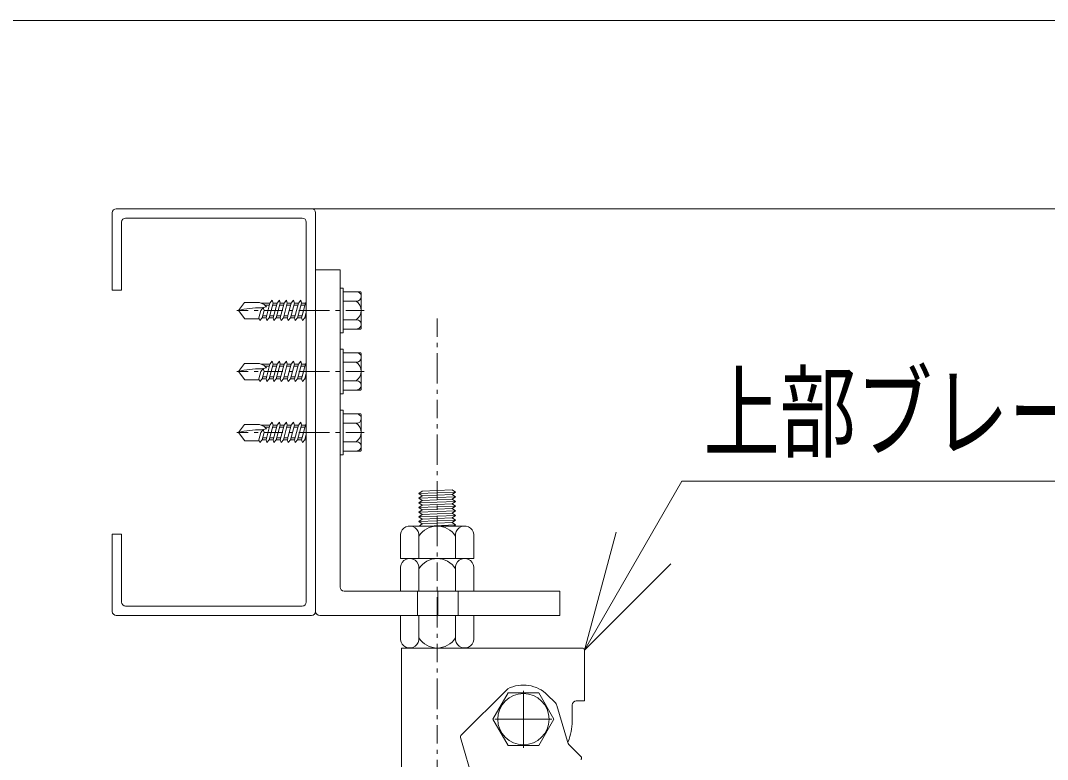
# Model space of a CAD drawing. Units: millimetres, scale not verified. Extents: x -205 to 205, y -142 to 143.
# Drawn here: x -56.75 to -31.51, y 124.45 to 142.62 of the extents above; entities that cross this region are included whole.
import ezdxf
from ezdxf.enums import TextEntityAlignment as Align

# ---------------------------------------------------------------- set-up
doc = ezdxf.new("R2010")
doc.units = ezdxf.units.MM
doc.header["$LTSCALE"] = 0.25
doc.linetypes.add('USER1', pattern=[7.8, 1.8, -0.6, 0.3, -0.6, 3, -0.6, 0.3, -0.6])
for name, color, linetype, lineweight in [('1-1_1-0 断面', 7, 'Continuous', 18), ('1-3_1-2 文字', 7, 'Continuous', 18), ('F-1_F-0 図枠', 7, 'Continuous', 18)]:
    doc.layers.add(name, color=color, linetype=linetype, lineweight=lineweight)
doc.styles.add('ＭＳ ゴシック', font='')
doc.styles.get('ＭＳ ゴシック').set_extended_font_data('MS Gothic')

msp = doc.modelspace()

# ---------------------------------------------------------------- linework, layer by layer
at = {"layer": '1-1_1-0 断面'}
for p, q in [((-54.4936, 137.8878), (-54.4936, 135.9878)), ((-54.3936, 137.9878), (-49.5936, 137.9878)), ((-53.6225, 137.9878), (198.7027, 137.9878)), ((-49.4936, 137.8878), (-49.4936, 128.0878)), ((-54.2636, 137.6578), (-54.2636, 135.9878)), ((-49.8236, 137.7578), (-54.1636, 137.7578)), ((-49.7236, 128.3178), (-49.7236, 137.6578)), ((-49.4936, 128.0878), (-49.4936, 136.4878)), ((-49.4936, 136.4878), (-48.8936, 136.4878)), ((-49.4936, 136.4878), (-48.8936, 136.4878)), ((-49.4936, 136.4878), (-48.8936, 136.4878)), ((-48.8936, 128.6878), (-48.8936, 136.4878)), ((-54.4936, 135.9878), (-54.2636, 135.9878)), ((-54.4936, 129.9878), (-54.2636, 129.9878)), ((-54.4936, 128.0878), (-54.4936, 129.9878)), ((-54.2636, 128.3178), (-54.2636, 129.9878)), ((-47.1816, 130.1878), (-45.8316, 130.1878)), ((-47.4066, 129.9853), (-47.4066, 129.3878)), ((-46.9566, 129.9378), (-46.9566, 129.3878)), ((-46.0566, 129.9378), (-46.0566, 129.3878)), ((-45.6066, 129.9853), (-45.6066, 129.3878)), ((-47.4066, 129.3878), (-47.1816, 129.3878)), ((-47.1816, 129.3878), (-45.8316, 129.3878)), ((-45.8316, 129.3878), (-45.6066, 129.3878)), ((-47.4066, 129.1853), (-47.4066, 128.5878)), ((-46.9566, 129.1378), (-46.9566, 128.5878)), ((-46.0566, 129.1378), (-46.0566, 128.5878)), ((-45.6066, 129.1853), (-45.6066, 128.5878)), ((-47.4066, 128.5878), (-45.6066, 128.5878)), ((-46.9936, 128.5878), (-46.9936, 127.9878)), ((-46.4936, 128.5878), (-46.4936, 127.9878)), ((-46.4936, 128.5878), (-46.4936, 127.9878)), ((-46.4936, 128.5878), (-46.4936, 127.9878)), ((-45.9936, 128.5878), (-45.9936, 127.9878)), ((-43.4936, 128.5878), (-43.4936, 127.9878)), ((-43.4936, 128.5878), (-43.4936, 127.9878)), ((-54.3936, 127.9878), (-51.9176, 127.9878)), ((-54.1636, 128.2178), (-49.8236, 128.2178)), ((-51.9176, 127.9878), (-49.5936, 127.9878)), ((-49.3936, 127.9878), (-43.4936, 127.9878)), ((-47.4066, 127.3903), (-47.4066, 127.9878)), ((-46.9566, 127.4378), (-46.9566, 127.9878)), ((-46.0566, 127.4378), (-46.0566, 127.9878)), ((-45.6066, 127.3903), (-45.6066, 127.9878)), ((-47.3866, 127.1878), (-42.9366, 127.1878)), ((-47.2066, 127.1878), (-45.8066, 127.1878)), ((-47.1816, 127.1878), (-45.8316, 127.1878)), ((-47.1816, 127.1878), (-45.8316, 127.1878)), ((-42.8866, 127.1378), (-42.8866, 125.8878)), ((-45.9212, 125.0345), (-44.7711, 126.1846)), ((-44.7618, 126.0878), (-45.1371, 125.4378)), ((-44.0113, 126.0878), (-44.7618, 126.0878)), ((-44.3866, 126.1378), (-44.3866, 124.7378)), ((-43.636, 125.4378), (-44.0113, 126.0878)), ((-43.7926, 126.0318), (-43.6165, 125.8556)), ((-43.3049, 124.8856), (-43.566, 125.7708)), ((-43.1866, 125.7878), (-43.1866, 125.3878)), ((-43.0866, 125.8878), (-42.8866, 125.8878)), ((-45.1371, 125.4378), (-44.7618, 124.7878)), ((-45.0866, 125.4378), (-43.6866, 125.4378)), ((-44.0113, 124.7878), (-43.636, 125.4378)), ((-45.9338, 124.985), (-45.5922, 123.8237)), ((-44.7618, 124.7878), (-44.0113, 124.7878)), ((-43.2984, 124.867), (-43.2866, 124.8878)), ((-43.2545, 124.8007), (-42.9723, 124.5185))]:
    msp.add_line(p, q, dxfattribs=at)
at = {"layer": '1-1_1-0 断面', "color": 4}
for p, q in [((-48.8936, 136.0378), (-48.8136, 136.0378)), ((-48.8936, 135.0538), (-48.8936, 135.9218)), ((-48.8136, 134.9378), (-48.8136, 136.0378)), ((-48.3936, 135.9478), (-48.8136, 135.9478)), ((-48.3736, 135.0478), (-48.3736, 135.9278)), ((-51.2384, 135.686), (-51.3934, 135.4878)), ((-50.8715, 135.6861), (-51.2384, 135.6861)), ((-50.7613, 135.6345), (-50.8715, 135.686)), ((-50.7012, 135.5773), (-50.8332, 135.5532)), ((-50.8289, 135.6661), (-50.6179, 135.6661)), ((-50.7012, 135.5773), (-50.7613, 135.6345)), ((-50.7465, 135.6203), (-50.6301, 135.6203)), ((-50.6357, 135.3096), (-50.5402, 135.6661)), ((-50.5525, 135.6203), (-50.4552, 135.6203)), ((-50.5402, 135.6661), (-50.4429, 135.6661)), ((-50.5384, 135.3096), (-50.4429, 135.6661)), ((-50.4608, 135.3096), (-50.3652, 135.6661)), ((-50.3775, 135.6203), (-50.2802, 135.6203)), ((-50.3652, 135.6661), (-50.2679, 135.6661)), ((-50.3635, 135.3096), (-50.2679, 135.6661)), ((-50.2858, 135.3096), (-50.1903, 135.6661)), ((-50.2026, 135.6203), (-50.1739, 135.6203)), ((-50.1903, 135.6661), (-50.1762, 135.6661)), ((-50.1739, 135.3642), (-50.093, 135.6661)), ((-50.1739, 135.6661), (-50.093, 135.6661)), ((-50.1739, 135.6203), (-50.1052, 135.6203)), ((-50.1109, 135.3096), (-50.0154, 135.6661)), ((-50.0277, 135.6203), (-49.9303, 135.6203)), ((-50.0154, 135.6661), (-49.9181, 135.6661)), ((-50.0136, 135.3096), (-49.9181, 135.6661)), ((-49.936, 135.3096), (-49.8404, 135.6661)), ((-49.9181, 135.6661), (-49.86, 135.7378)), ((-49.86, 135.7378), (-49.8404, 135.6661)), ((-49.86, 135.7378), (-49.8404, 135.6661)), ((-49.8527, 135.6203), (-49.7553, 135.6203)), ((-49.8527, 135.6203), (-49.794, 135.6203)), ((-49.8404, 135.6661), (-49.7431, 135.6661)), ((-49.8404, 135.6661), (-49.794, 135.6661)), ((-49.8386, 135.3096), (-49.7431, 135.6661)), ((-49.7431, 135.6661), (-49.7236, 135.6901)), ((-48.5001, 135.7155), (-48.8136, 135.7155)), ((-51.2304, 135.2836), (-51.3936, 135.4879)), ((-50.8883, 135.3096), (-50.8405, 135.4883)), ((-50.8107, 135.3096), (-50.7628, 135.4883)), ((-50.7984, 135.3554), (-50.7011, 135.3554)), ((-50.6357, 135.3096), (-50.5384, 135.3096)), ((-50.6235, 135.3554), (-50.5261, 135.3554)), ((-50.4608, 135.3096), (-50.3635, 135.3096)), ((-50.4485, 135.3554), (-50.3512, 135.3554)), ((-50.2858, 135.3096), (-50.1885, 135.3096)), ((-50.2736, 135.3554), (-50.1762, 135.3554)), ((-50.1885, 135.3096), (-50.1807, 135.3387)), ((-50.1885, 135.3096), (-50.1739, 135.2562)), ((-50.1689, 135.2379), (-50.1109, 135.3096)), ((-50.1109, 135.3096), (-50.0136, 135.3096)), ((-50.0986, 135.3554), (-50.0013, 135.3554)), ((-49.936, 135.3096), (-49.8386, 135.3096)), ((-49.9237, 135.3554), (-49.8263, 135.3554)), ((-49.8386, 135.3096), (-49.794, 135.4762)), ((-49.761, 135.3096), (-49.7236, 135.449)), ((-49.761, 135.3096), (-49.7236, 135.3096)), ((-49.7487, 135.3554), (-49.7236, 135.3554)), ((-50.884, 135.2836), (-51.2304, 135.2836)), ((-50.1739, 135.2562), (-50.1689, 135.2379)), ((-48.5001, 135.2601), (-48.8136, 135.2601)), ((-48.8936, 134.9378), (-48.8136, 134.9378)), ((-48.3936, 135.0278), (-48.8136, 135.0278)), ((-48.8936, 134.5378), (-48.8136, 134.5378)), ((-48.8136, 133.4378), (-48.8136, 134.5378)), ((-48.8936, 133.5538), (-48.8936, 134.4218)), ((-48.3936, 134.4478), (-48.8136, 134.4478)), ((-48.3736, 133.5478), (-48.3736, 134.4278)), ((-51.2384, 134.186), (-51.3934, 133.9878)), ((-50.8715, 134.1861), (-51.2384, 134.1861)), ((-50.7613, 134.1345), (-50.8715, 134.186)), ((-50.7012, 134.0773), (-50.8332, 134.0532)), ((-50.8289, 134.1661), (-50.6179, 134.1661)), ((-50.7012, 134.0773), (-50.7613, 134.1345)), ((-50.7465, 134.1203), (-50.6301, 134.1203)), ((-50.6357, 133.8096), (-50.5402, 134.1661)), ((-50.5525, 134.1203), (-50.4552, 134.1203)), ((-50.5402, 134.1661), (-50.4429, 134.1661)), ((-50.5384, 133.8096), (-50.4429, 134.1661)), ((-50.4608, 133.8096), (-50.3652, 134.1661)), ((-50.3775, 134.1203), (-50.2802, 134.1203)), ((-50.3652, 134.1661), (-50.2679, 134.1661)), ((-50.3635, 133.8096), (-50.2679, 134.1661)), ((-50.2858, 133.8096), (-50.1903, 134.1661)), ((-50.2026, 134.1203), (-50.1739, 134.1203)), ((-50.1903, 134.1661), (-50.1762, 134.1661)), ((-50.1739, 133.8642), (-50.093, 134.1661)), ((-50.1739, 134.1661), (-50.093, 134.1661)), ((-50.1739, 134.1203), (-50.1052, 134.1203)), ((-50.1109, 133.8096), (-50.0154, 134.1661)), ((-50.0277, 134.1203), (-49.9303, 134.1203)), ((-50.0154, 134.1661), (-49.9181, 134.1661)), ((-50.0136, 133.8096), (-49.9181, 134.1661)), ((-49.936, 133.8096), (-49.8404, 134.1661)), ((-49.9181, 134.1661), (-49.86, 134.2378)), ((-49.86, 134.2378), (-49.8404, 134.1661)), ((-49.86, 134.2378), (-49.8404, 134.1661)), ((-49.8527, 134.1203), (-49.7553, 134.1203)), ((-49.8527, 134.1203), (-49.794, 134.1203)), ((-49.8404, 134.1661), (-49.7431, 134.1661)), ((-49.8404, 134.1661), (-49.794, 134.1661)), ((-49.8386, 133.8096), (-49.7431, 134.1661)), ((-49.7431, 134.1661), (-49.7236, 134.1901)), ((-48.5001, 134.2155), (-48.8136, 134.2155)), ((-51.2304, 133.7836), (-51.3936, 133.9879)), ((-50.884, 133.7836), (-51.2304, 133.7836)), ((-50.8883, 133.8096), (-50.8405, 133.9883)), ((-50.8107, 133.8096), (-50.7628, 133.9883)), ((-50.7984, 133.8554), (-50.7011, 133.8554)), ((-50.6357, 133.8096), (-50.5384, 133.8096)), ((-50.6235, 133.8554), (-50.5261, 133.8554)), ((-50.4608, 133.8096), (-50.3635, 133.8096)), ((-50.4485, 133.8554), (-50.3512, 133.8554)), ((-50.2858, 133.8096), (-50.1885, 133.8096)), ((-50.2736, 133.8554), (-50.1762, 133.8554)), ((-50.1885, 133.8096), (-50.1807, 133.8387)), ((-50.1885, 133.8096), (-50.1739, 133.7562)), ((-50.1689, 133.7379), (-50.1109, 133.8096)), ((-50.1109, 133.8096), (-50.0136, 133.8096)), ((-50.0986, 133.8554), (-50.0013, 133.8554)), ((-49.936, 133.8096), (-49.8386, 133.8096)), ((-49.9237, 133.8554), (-49.8263, 133.8554)), ((-49.8386, 133.8096), (-49.794, 133.9762)), ((-49.761, 133.8096), (-49.7236, 133.949)), ((-49.761, 133.8096), (-49.7236, 133.8096)), ((-49.7487, 133.8554), (-49.7236, 133.8554)), ((-50.1739, 133.7562), (-50.1689, 133.7379)), ((-48.5001, 133.7601), (-48.8136, 133.7601)), ((-48.3936, 133.5278), (-48.8136, 133.5278)), ((-48.8936, 133.4378), (-48.8136, 133.4378)), ((-48.8936, 133.0378), (-48.8136, 133.0378)), ((-48.8136, 131.9378), (-48.8136, 133.0378)), ((-48.8936, 132.0538), (-48.8936, 132.9218)), ((-48.3936, 132.9478), (-48.8136, 132.9478)), ((-48.3736, 132.0478), (-48.3736, 132.9278)), ((-51.2384, 132.686), (-51.3934, 132.4878)), ((-50.8715, 132.6861), (-51.2384, 132.6861)), ((-50.7613, 132.6345), (-50.8715, 132.686)), ((-50.7012, 132.5773), (-50.8332, 132.5532)), ((-50.8289, 132.6661), (-50.6179, 132.6661)), ((-50.7012, 132.5773), (-50.7613, 132.6345)), ((-50.7465, 132.6203), (-50.6301, 132.6203)), ((-50.6357, 132.3096), (-50.5402, 132.6661)), ((-50.5525, 132.6203), (-50.4552, 132.6203)), ((-50.5402, 132.6661), (-50.4429, 132.6661)), ((-50.5384, 132.3096), (-50.4429, 132.6661)), ((-50.4608, 132.3096), (-50.3652, 132.6661)), ((-50.3775, 132.6203), (-50.2802, 132.6203)), ((-50.3652, 132.6661), (-50.2679, 132.6661)), ((-50.3635, 132.3096), (-50.2679, 132.6661)), ((-50.2858, 132.3096), (-50.1903, 132.6661)), ((-50.2026, 132.6203), (-50.1739, 132.6203)), ((-50.1903, 132.6661), (-50.1762, 132.6661)), ((-50.1739, 132.3642), (-50.093, 132.6661)), ((-50.1739, 132.6661), (-50.093, 132.6661)), ((-50.1739, 132.6203), (-50.1052, 132.6203)), ((-50.1109, 132.3096), (-50.0154, 132.6661)), ((-50.0277, 132.6203), (-49.9303, 132.6203)), ((-50.0154, 132.6661), (-49.9181, 132.6661)), ((-50.0136, 132.3096), (-49.9181, 132.6661)), ((-49.936, 132.3096), (-49.8404, 132.6661)), ((-49.9181, 132.6661), (-49.86, 132.7378)), ((-49.86, 132.7378), (-49.8404, 132.6661)), ((-49.86, 132.7378), (-49.8404, 132.6661)), ((-49.8527, 132.6203), (-49.7553, 132.6203)), ((-49.8527, 132.6203), (-49.794, 132.6203)), ((-49.8404, 132.6661), (-49.7431, 132.6661)), ((-49.8404, 132.6661), (-49.794, 132.6661)), ((-49.8386, 132.3096), (-49.7431, 132.6661)), ((-49.7431, 132.6661), (-49.7236, 132.6901)), ((-48.5001, 132.7155), (-48.8136, 132.7155)), ((-51.2304, 132.2836), (-51.3936, 132.4879)), ((-50.884, 132.2836), (-51.2304, 132.2836)), ((-50.8883, 132.3096), (-50.8405, 132.4883)), ((-50.8107, 132.3096), (-50.7628, 132.4883)), ((-50.7984, 132.3554), (-50.7011, 132.3554)), ((-50.6357, 132.3096), (-50.5384, 132.3096)), ((-50.6235, 132.3554), (-50.5261, 132.3554)), ((-50.4608, 132.3096), (-50.3635, 132.3096)), ((-50.4485, 132.3554), (-50.3512, 132.3554)), ((-50.2858, 132.3096), (-50.1885, 132.3096)), ((-50.2736, 132.3554), (-50.1762, 132.3554)), ((-50.1885, 132.3096), (-50.1807, 132.3387)), ((-50.1885, 132.3096), (-50.1739, 132.2562)), ((-50.1689, 132.2379), (-50.1109, 132.3096)), ((-50.1109, 132.3096), (-50.0136, 132.3096)), ((-50.0986, 132.3554), (-50.0013, 132.3554)), ((-49.936, 132.3096), (-49.8386, 132.3096)), ((-49.9237, 132.3554), (-49.8263, 132.3554)), ((-49.8386, 132.3096), (-49.794, 132.4762)), ((-49.761, 132.3096), (-49.7236, 132.449)), ((-49.761, 132.3096), (-49.7236, 132.3096)), ((-49.7487, 132.3554), (-49.7236, 132.3554)), ((-48.5001, 132.2601), (-48.8136, 132.2601)), ((-50.1739, 132.2562), (-50.1689, 132.2379)), ((-48.3936, 132.0278), (-48.8136, 132.0278)), ((-48.8936, 131.9378), (-48.8136, 131.9378)), ((-46.9566, 130.9845), (-46.8766, 131.0481)), ((-46.0565, 131.021), (-46.9566, 130.9845)), ((-46.1366, 131.0781), (-46.8766, 131.0481)), ((-46.0565, 131.021), (-46.1366, 131.0781)), ((-46.0565, 131.021), (-46.1366, 130.9631)), ((-46.9566, 130.9845), (-46.8766, 130.9331)), ((-46.9566, 130.8695), (-46.8766, 130.9331)), ((-46.0565, 130.906), (-46.9566, 130.8695)), ((-46.9566, 130.8695), (-46.8766, 130.8181)), ((-46.9566, 130.7545), (-46.8766, 130.8181)), ((-46.0565, 130.791), (-46.9566, 130.7545)), ((-46.9566, 130.7545), (-46.8766, 130.7031)), ((-46.1366, 130.9631), (-46.8766, 130.9331)), ((-46.1366, 130.8481), (-46.8766, 130.8181)), ((-46.0565, 130.906), (-46.1366, 130.9631)), ((-46.0565, 130.906), (-46.1366, 130.8481)), ((-46.0565, 130.791), (-46.1366, 130.8481)), ((-46.0565, 130.791), (-46.1366, 130.7331)), ((-46.9566, 130.6395), (-46.8766, 130.7031)), ((-46.0565, 130.676), (-46.9566, 130.6395)), ((-46.9566, 130.6395), (-46.8766, 130.5881)), ((-46.9566, 130.5245), (-46.8766, 130.5881)), ((-46.0565, 130.561), (-46.9566, 130.5245)), ((-46.9566, 130.5245), (-46.8766, 130.4731)), ((-46.1366, 130.7331), (-46.8766, 130.7031)), ((-46.1366, 130.6181), (-46.8766, 130.5881)), ((-46.1366, 130.5031), (-46.8766, 130.4731)), ((-46.0565, 130.676), (-46.1366, 130.7331)), ((-46.0565, 130.676), (-46.1366, 130.6181)), ((-46.0565, 130.561), (-46.1366, 130.6181)), ((-46.0565, 130.561), (-46.1366, 130.5031)), ((-46.0565, 130.446), (-46.1366, 130.5031)), ((-46.9566, 130.4095), (-46.8766, 130.4731)), ((-46.0565, 130.446), (-46.9566, 130.4095)), ((-46.9566, 130.4095), (-46.8766, 130.3581)), ((-46.9566, 130.2945), (-46.8766, 130.3581)), ((-46.0565, 130.331), (-46.9566, 130.2945)), ((-46.9566, 130.2945), (-46.8766, 130.2431)), ((-46.9462, 130.1878), (-46.8766, 130.2431)), ((-46.1366, 130.3881), (-46.8766, 130.3581)), ((-46.1366, 130.2731), (-46.8766, 130.2431)), ((-46.0565, 130.446), (-46.1366, 130.3881)), ((-46.0565, 130.331), (-46.1366, 130.3881)), ((-46.0565, 130.331), (-46.1366, 130.2731)), ((-46.0565, 130.216), (-46.1366, 130.2731)), ((-46.0565, 130.216), (-46.753, 130.1878)), ((-46.0565, 130.216), (-46.0956, 130.1878))]:
    msp.add_line(p, q, dxfattribs=at)
at = {"layer": '1-1_1-0 断面', "color": 4, "linetype": 'USER1'}
for p, q in [((-48.3031, 135.4878), (-51.4346, 135.4878)), ((-46.5066, 135.2884), (-46.5066, 6.7382)), ((-48.3031, 133.9878), (-51.4346, 133.9878)), ((-48.3031, 132.4878), (-51.4346, 132.4878))]:
    msp.add_line(p, q, dxfattribs=at)
at = {"layer": '1-1_1-0 断面', "color": 4}
for points in [[(-50.8405, 135.4883), (-50.7824, 135.56), (-50.7628, 135.4883)], [(-50.8107, 135.3096), (-50.7134, 135.3096), (-50.6179, 135.6661)], [(-50.6179, 135.6661), (-50.5598, 135.7378), (-50.5402, 135.6661)], [(-50.4429, 135.6661), (-50.3848, 135.7378), (-50.3652, 135.6661)], [(-50.2679, 135.6661), (-50.2099, 135.7378), (-50.1903, 135.6661)], [(-50.093, 135.6661), (-50.035, 135.7378), (-50.0154, 135.6661)], [(-50.8883, 135.3096), (-50.8687, 135.2379), (-50.8107, 135.3096)], [(-50.7134, 135.3096), (-50.6938, 135.2379), (-50.6357, 135.3096)], [(-50.5384, 135.3096), (-50.5188, 135.2379), (-50.4608, 135.3096)], [(-50.3635, 135.3096), (-50.3438, 135.2379), (-50.2858, 135.3096)], [(-50.0136, 135.3096), (-49.994, 135.2379), (-49.936, 135.3096)], [(-49.8386, 135.3096), (-49.819, 135.2379), (-49.761, 135.3096)], [(-49.8386, 135.3096), (-49.819, 135.2379), (-49.794, 135.2688)], [(-50.8405, 133.9883), (-50.7824, 134.06), (-50.7628, 133.9883)], [(-50.8107, 133.8096), (-50.7134, 133.8096), (-50.6179, 134.1661)], [(-50.6179, 134.1661), (-50.5598, 134.2378), (-50.5402, 134.1661)], [(-50.4429, 134.1661), (-50.3848, 134.2378), (-50.3652, 134.1661)], [(-50.2679, 134.1661), (-50.2099, 134.2378), (-50.1903, 134.1661)], [(-50.093, 134.1661), (-50.035, 134.2378), (-50.0154, 134.1661)], [(-50.8883, 133.8096), (-50.8687, 133.7379), (-50.8107, 133.8096)], [(-50.7134, 133.8096), (-50.6938, 133.7379), (-50.6357, 133.8096)], [(-50.5384, 133.8096), (-50.5188, 133.7379), (-50.4608, 133.8096)], [(-50.3635, 133.8096), (-50.3438, 133.7379), (-50.2858, 133.8096)], [(-50.0136, 133.8096), (-49.994, 133.7379), (-49.936, 133.8096)], [(-49.8386, 133.8096), (-49.819, 133.7379), (-49.761, 133.8096)], [(-49.8386, 133.8096), (-49.819, 133.7379), (-49.794, 133.7688)], [(-50.8405, 132.4883), (-50.7824, 132.56), (-50.7628, 132.4883)], [(-50.8107, 132.3096), (-50.7134, 132.3096), (-50.6179, 132.6661)], [(-50.6179, 132.6661), (-50.5598, 132.7378), (-50.5402, 132.6661)], [(-50.4429, 132.6661), (-50.3848, 132.7378), (-50.3652, 132.6661)], [(-50.2679, 132.6661), (-50.2099, 132.7378), (-50.1903, 132.6661)], [(-50.093, 132.6661), (-50.035, 132.7378), (-50.0154, 132.6661)], [(-50.8883, 132.3096), (-50.8687, 132.2379), (-50.8107, 132.3096)], [(-50.7134, 132.3096), (-50.6938, 132.2379), (-50.6357, 132.3096)], [(-50.5384, 132.3096), (-50.5188, 132.2379), (-50.4608, 132.3096)], [(-50.3635, 132.3096), (-50.3438, 132.2379), (-50.2858, 132.3096)], [(-50.0136, 132.3096), (-49.994, 132.2379), (-49.936, 132.3096)], [(-49.8386, 132.3096), (-49.819, 132.2379), (-49.761, 132.3096)], [(-49.8386, 132.3096), (-49.819, 132.2379), (-49.794, 132.2688)]]:
    msp.add_lwpolyline(points, dxfattribs=at)
at = {"layer": '1-1_1-0 断面'}
for points in [[(-48.7936, 128.5878), (-43.4936, 128.5878), (-43.4936, 127.9878)], [(-47.3866, 127.1878), (-47.3866, 123.6878), (-45.465, 123.6878)]]:
    msp.add_lwpolyline(points, dxfattribs=at)
msp.add_circle((-44.3866, 125.4378), 0.63, dxfattribs=at)
for centre, radius, start, end in [((-54.3936, 137.8878), 0.1, 90, 180), ((-49.5936, 137.8878), 0.1, 0, 90), ((-54.1636, 137.6578), 0.1, 90, 180), ((-49.8236, 137.6578), 0.1, 0, 90), ((-47.1816, 129.9615), 0.2263, 353.97439, 173.97475), ((-46.5066, 129.6578), 0.53, 31.89078, 148.10921), ((-45.8316, 129.9615), 0.2263, 6.02525, 186.02559), ((-47.1816, 129.1615), 0.2263, 353.97439, 173.97475), ((-46.5066, 128.8578), 0.53, 31.89078, 148.10921), ((-45.8316, 129.1615), 0.2263, 6.02525, 186.02559), ((-48.7936, 128.6878), 0.1, 180, 270), ((-54.1636, 128.3178), 0.1, 180, 270), ((-49.8236, 128.3178), 0.1, 270, 0), ((-54.3936, 128.0878), 0.1, 180, 270), ((-49.5936, 128.0878), 0.1, 270, 0), ((-49.3936, 128.0878), 0.1, 180, 270), ((-47.1816, 127.414), 0.2263, 186.02525, 6.02561), ((-46.5066, 127.7178), 0.53, 211.89079, 328.10922), ((-45.8316, 127.414), 0.2263, 173.97441, 353.97475), ((-42.9366, 127.1378), 0.05, 0, 90), ((-44.3866, 125.4378), 0.84, 45, 117.24721), ((-43.7579, 125.7142), 0.2, 16.43416, 45), ((-43.0866, 125.7878), 0.1, 90, 180), ((-44.8234, 125.4552), 1.6382, 339.73705, 357.64309), ((-45.8858, 124.9992), 0.05, 135, 196.38954), ((-43.1131, 124.9422), 0.2, 196.43416, 225), ((-43.0077, 124.4832), 0.05, 315, 45)]:
    msp.add_arc(centre, radius, start, end, dxfattribs=at)
at = {"layer": '1-1_1-0 断面', "color": 4}
for centre, radius, start, end in [((-48.4881, 135.8293), 0.1145, 263.97439, 98.42494), ((-48.3936, 135.9278), 0.02, 0, 90), ((-50.868, 133.4187), 2.1348, 89.06783, 104.2543), ((-48.6418, 135.4878), 0.2682, 301.89078, 58.10921), ((-48.4881, 135.1462), 0.1145, 276.02525, 96.02559), ((-48.3936, 135.0478), 0.02, 270, 0), ((-48.4881, 134.3293), 0.1145, 263.97439, 98.42494), ((-48.3936, 134.4278), 0.02, 0, 90), ((-50.868, 131.9187), 2.1348, 89.06783, 104.2543), ((-48.6418, 133.9878), 0.2682, 301.89078, 58.10921), ((-48.4881, 133.6462), 0.1145, 276.02525, 96.02559), ((-48.3936, 133.5478), 0.02, 270, 0), ((-48.4881, 132.8293), 0.1145, 263.97439, 98.42494), ((-48.3936, 132.9278), 0.02, 0, 90), ((-50.868, 130.4187), 2.1348, 89.06783, 104.2543), ((-48.6418, 132.4878), 0.2682, 301.89078, 58.10921), ((-48.4881, 132.1462), 0.1145, 276.02525, 96.02559), ((-48.3936, 132.0478), 0.02, 270, 0)]:
    msp.add_arc(centre, radius, start, end, dxfattribs=at)
at = {"layer": '1-3_1-2 文字'}
for p, q in [((-42.8866, 127.1378), (-40.49, 131.2887)), ((-19.588, 131.2887), (-40.49, 131.2887)), ((-42.8866, 127.1378), (-42.1101, 130.0356)), ((-42.8866, 127.1378), (-40.7652, 129.2591))]:
    msp.add_line(p, q, dxfattribs=at)
at = {"layer": 'F-1_F-0 図枠'}
msp.add_line((205, 142.6155), (-205, 142.6155), dxfattribs=at)

# ---------------------------------------------------------------- texts
at = {"layer": '1-3_1-2 文字', "style": 'ＭＳ ゴシック', "width": 0.75}
msp.add_text('上部ブレース金具', height=1.833, dxfattribs=at).set_placement((-39.9622, 131.521), align=Align.BOTTOM_LEFT)

doc.saveas('drawing.dxf')
